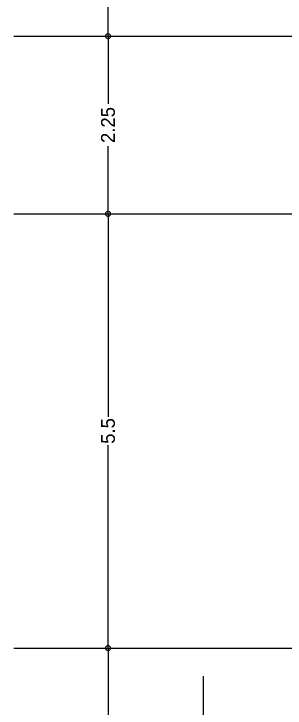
# Model space of a CAD drawing. Extents: x 271.1 to 330.5, y -7 to 33.8.
# Drawn here: x 271.12 to 274.56, y 8.95 to 17.75 of the extents above; entities that cross this region are included whole.
import ezdxf

# ---------------------------------------------------------------- set-up
doc = ezdxf.new("R2010")
doc.units = 0
doc.header["$MEASUREMENT"] = 0
doc.layers.get('0').update_dxf_attribs({"linetype": 'CONTINUOUS'})
doc.layers.get('DEFPOINTS').update_dxf_attribs({"linetype": 'CONTINUOUS'})
doc.layers.add('CARTER', color=5, linetype='CONTINUOUS')
doc.layers.add('MAGLIA', color=6, linetype='CONTINUOUS')
doc.dimstyles.new('100', dxfattribs={"dimscale": 0.05, "dimtxt": 3.5, "dimasz": 2.5, "dimexe": 1.8, "dimexo": 0.1, "dimgap": 0.09, "dimtad": 0, "dimtoh": 1, "dimdec": 3, "dimtxsty": 'STANDARD', "dimblk1": 'DOTSMALL', "dimblk2": 'DOTSMALL', "dimsah": 1, "dimcen": 1.5, "dimclrd": 1, "dimclre": 2, "dimclrt": 5, "dimazin": 3, "dimtfac": 1, "dimtdec": 4, "dimtmove": 0, "dimatfit": 3, "dimtolj": 1, "dimtzin": 0})

# ---------------------------------------------------------------- blocks, each defined once
blk = doc.blocks.new('_DOTSMALL')
at = {"color": 0, "linetype": 'BYBLOCK', "ltscale": 0.5, "const_width": 0.5}
blk.add_lwpolyline([(-0.0625, 0, 1), (0.0625, 0, 1)], format="xyb", close=True, dxfattribs=at)
blk = doc.blocks.new('*D3')
at = {"color": 2, "linetype": 'BYBLOCK', "ltscale": 0.5}
for p, q in [((271.728, 9.7139), (272.4024, 9.7139)), ((271.7973, 3.2139), (272.4024, 3.2139))]:
    blk.add_line(p, q, dxfattribs=at)
at = {"color": 1, "linetype": 'BYBLOCK', "ltscale": 0.5}
for p, q in [((272.3124, 9.7139), (272.3124, 6.6434)), ((272.3124, 3.2139), (272.3124, 6.2844))]:
    blk.add_line(p, q, dxfattribs=at)
at = {"layer": 'DEFPOINTS', "color": 0, "linetype": 'BYBLOCK', "ltscale": 0.5}
for p in [(271.723, 9.7139), (272.3124, 9.7139), (271.7923, 3.2139)]:
    blk.add_point(p, dxfattribs=at)
at = {"color": 1, "linetype": 'BYBLOCK', "ltscale": 0.5, "xscale": 0.125, "yscale": 0.125, "zscale": 0.125}
for p, rotation in [((272.3124, 9.7139), 90), ((272.3124, 3.2139), 270)]:
    blk.add_blockref('_DOTSMALL', p, dxfattribs=dict(at, rotation=rotation))
at = {"color": 5, "linetype": 'BYBLOCK', "ltscale": 0.5, "insert": (272.3124, 6.4639), "char_height": 0.175, "attachment_point": 5, "rotation": 90}
blk.add_mtext('\\A1;6.5', dxfattribs=at)
blk = doc.blocks.new('*D4')
at = {"color": 2, "linetype": 'BYBLOCK', "ltscale": 0.5}
blk.add_line((271.9013, 15.2139), (272.4024, 15.2139), dxfattribs=at)
at = {"color": 1, "linetype": 'BYBLOCK', "ltscale": 0.5}
for p, q in [((272.3124, 15.2139), (272.3124, 12.6434)), ((272.3124, 9.7139), (272.3124, 12.2844))]:
    blk.add_line(p, q, dxfattribs=at)
at = {"layer": 'DEFPOINTS', "color": 0, "linetype": 'BYBLOCK', "ltscale": 0.5}
for p in [(271.8963, 15.2139), (272.3124, 15.2139), (271.723, 9.7139)]:
    blk.add_point(p, dxfattribs=at)
at = {"color": 1, "linetype": 'BYBLOCK', "ltscale": 0.5, "xscale": 0.125, "yscale": 0.125, "zscale": 0.125}
for p, rotation in [((272.3124, 15.2139), 90), ((272.3124, 9.7139), 270)]:
    blk.add_blockref('_DOTSMALL', p, dxfattribs=dict(at, rotation=rotation))
at = {"color": 5, "linetype": 'BYBLOCK', "ltscale": 0.5, "insert": (272.3124, 12.4639), "char_height": 0.175, "attachment_point": 5, "rotation": 90}
blk.add_mtext('\\A1;5.5', dxfattribs=at)
blk = doc.blocks.new('*D5')
at = {"color": 2, "linetype": 'BYBLOCK', "ltscale": 0.5}
blk.add_line((271.6586, 17.4639), (272.4024, 17.4639), dxfattribs=at)
at = {"color": 1, "linetype": 'BYBLOCK', "ltscale": 0.5}
for p, q in [((272.3124, 17.4639), (272.3124, 16.6059)), ((272.3124, 15.2139), (272.3124, 16.0719))]:
    blk.add_line(p, q, dxfattribs=at)
at = {"layer": 'DEFPOINTS', "color": 0, "linetype": 'BYBLOCK', "ltscale": 0.5}
for p in [(271.6536, 17.4639), (272.3124, 17.4639), (271.8963, 15.2139)]:
    blk.add_point(p, dxfattribs=at)
at = {"color": 1, "linetype": 'BYBLOCK', "ltscale": 0.5, "xscale": 0.125, "yscale": 0.125, "zscale": 0.125}
for p, rotation in [((272.3124, 17.4639), 90), ((272.3124, 15.2139), 270)]:
    blk.add_blockref('_DOTSMALL', p, dxfattribs=dict(at, rotation=rotation))
at = {"color": 5, "linetype": 'BYBLOCK', "ltscale": 0.5, "insert": (272.3124, 16.3389), "char_height": 0.175, "attachment_point": 5, "rotation": 90}
blk.add_mtext('\\A1;2.25', dxfattribs=at)
blk = doc.blocks.new('*D6')
at = {"color": 2, "linetype": 'BYBLOCK', "ltscale": 0.5}
blk.add_line((271.728, 20.6639), (272.4024, 20.6639), dxfattribs=at)
at = {"color": 1, "linetype": 'BYBLOCK', "ltscale": 0.5}
for p, q in [((272.3124, 20.6639), (272.3124, 19.2434)), ((272.3124, 17.4639), (272.3124, 18.8844))]:
    blk.add_line(p, q, dxfattribs=at)
at = {"layer": 'DEFPOINTS', "color": 0, "linetype": 'BYBLOCK', "ltscale": 0.5}
for p in [(271.723, 20.6639), (272.3124, 20.6639), (271.6536, 17.4639)]:
    blk.add_point(p, dxfattribs=at)
at = {"color": 1, "linetype": 'BYBLOCK', "ltscale": 0.5, "xscale": 0.125, "yscale": 0.125, "zscale": 0.125}
for p, rotation in [((272.3124, 20.6639), 90), ((272.3124, 17.4639), 270)]:
    blk.add_blockref('_DOTSMALL', p, dxfattribs=dict(at, rotation=rotation))
at = {"color": 5, "linetype": 'BYBLOCK', "ltscale": 0.5, "insert": (272.3124, 19.0639), "char_height": 0.175, "attachment_point": 5, "rotation": 90}
blk.add_mtext('\\A1;3.2', dxfattribs=at)

msp = doc.modelspace()

# ---------------------------------------------------------------- linework, layer by layer
msp.add_line((273.5198, 3.7448), (273.5198, 9.3567))
at = {"layer": 'MAGLIA'}
for p, q in [((271.1195, 17.4639), (289.5709, 17.4639)), ((271.1195, 15.2139), (289.5709, 15.2139)), ((271.1195, 9.7139), (289.5709, 9.7139))]:
    msp.add_line(p, q, dxfattribs=at)

# ---------------------------------------------------------------- dimensions: what is measured, and where the dimension line sits
at = {"layer": 'CARTER'}
for base, p1, p2, picture, middle in [((272.3124, 20.6639), (271.6536, 17.4639), (271.723, 20.6639), '*D6', (272.3124, 19.0639)), ((272.3124, 17.4639), (271.8963, 15.2139), (271.6536, 17.4639), '*D5', (272.3124, 16.3389)), ((272.3124, 15.2139), (271.723, 9.7139), (271.8963, 15.2139), '*D4', (272.3124, 12.4639))]:
    dim = msp.add_linear_dim(base=base, p1=p1, p2=p2, angle=90, dimstyle='100', override={"dimse1": 1}, dxfattribs=at)
    dim.commit()
    dim.dimension.update_dxf_attribs({"geometry": picture, "text_midpoint": middle})
dim = msp.add_linear_dim(base=(272.3124, 9.7139), p1=(271.7923, 3.2139), p2=(271.723, 9.7139), angle=90, dimstyle='100', dxfattribs=at)
dim.commit()
dim.dimension.update_dxf_attribs({"geometry": '*D3', "text_midpoint": (272.3124, 6.4639)})

doc.saveas('drawing.dxf')
